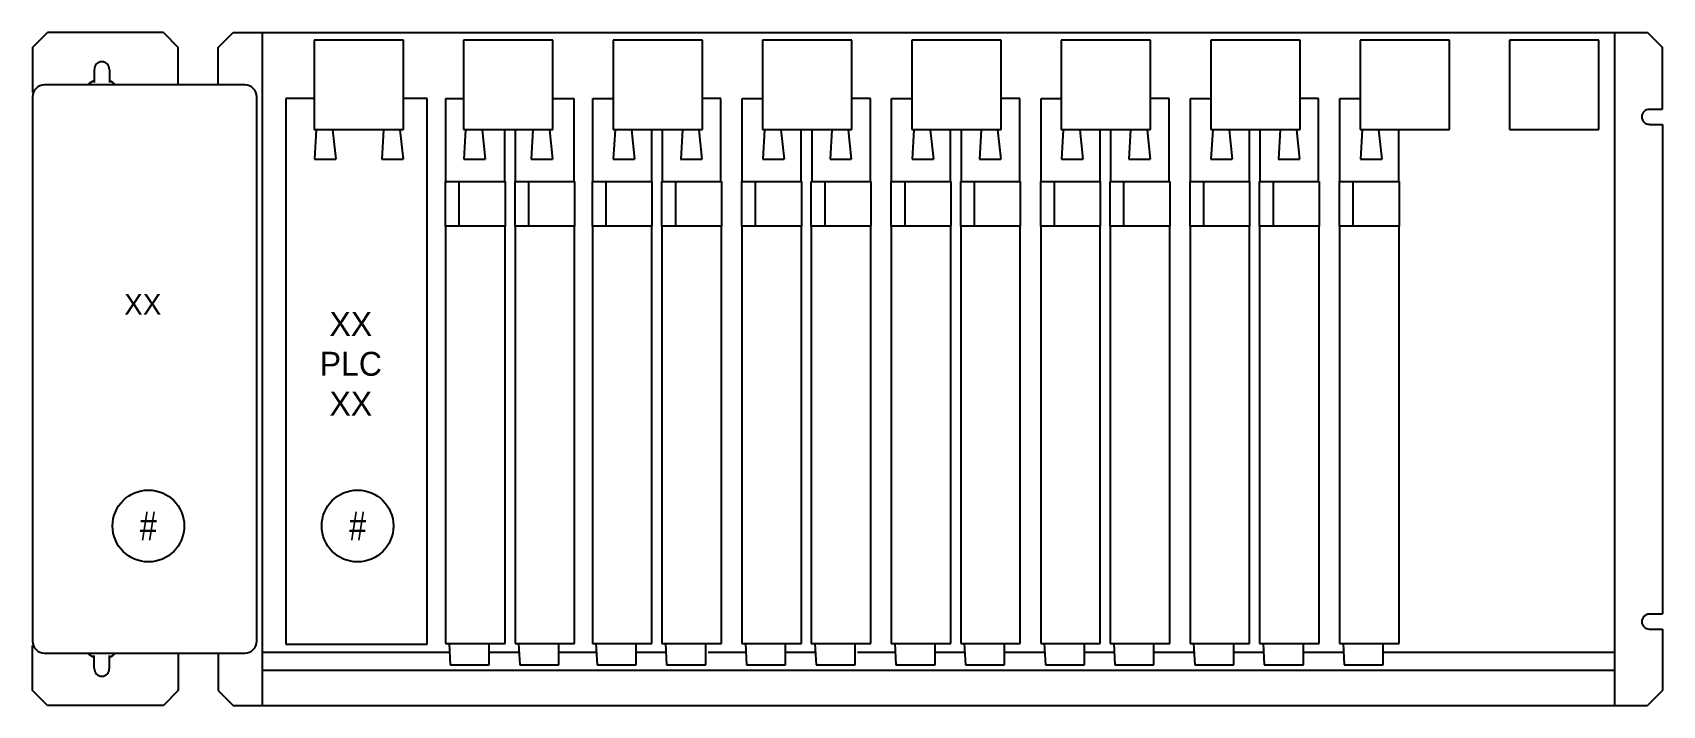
# Model space of a CAD drawing. Extents: x 1.3 to 28.6, y 1.2 to 12.5.
import ezdxf
from ezdxf.enums import TextEntityAlignment as Align

# ---------------------------------------------------------------- set-up
doc = ezdxf.new("R2010")
doc.units = 0
doc.header["$MEASUREMENT"] = 0
doc.layers.get('0').update_dxf_attribs({"linetype": 'CONTINUOUS'})

# ---------------------------------------------------------------- blocks, each defined once
blk = doc.blocks.new('RECTANG')
for p, q in [((1, 1), (0, 1)), ((0, 1), (0, 0)), ((1, 0), (1, 1)), ((0, 0), (1, 0))]:
    blk.add_line(p, q)

msp = doc.modelspace()

# ---------------------------------------------------------------- linework, layer by layer
for p, q in [((1.312, 12.25), (1.562, 12.5)), ((3.5, 12.5), (1.562, 12.5)), ((3.5, 12.5), (3.75, 12.25)), ((4.419, 12.25), (4.669, 12.5)), ((4.669, 12.5), (28.331, 12.5)), ((5.156, 12.5), (5.156, 1.25)), ((27.781, 12.5), (27.781, 1.25)), ((28.331, 12.5), (28.581, 12.25)), ((1.312, 12.25), (1.312, 11.5)), ((3.75, 11.625), (3.75, 12.25)), ((4.419, 11.625), (4.419, 12.25)), ((28.581, 11.218), (28.581, 12.25)), ((2.344, 11.881), (2.344, 11.668)), ((2.598, 11.881), (2.598, 11.668)), ((4.863, 11.625), (1.512, 11.625)), ((1.312, 11.425), (1.312, 2.325)), ((5.062, 2.325), (5.062, 11.425)), ((5.552, 11.397), (5.552, 2.272)), ((6.024, 11.397), (5.552, 11.397)), ((7.913, 11.397), (7.514, 11.397)), ((7.913, 2.272), (7.913, 11.397)), ((8.228, 11.397), (8.519, 11.397)), ((8.228, 10.013), (8.228, 11.397)), ((10.008, 11.397), (10.371, 11.397)), ((10.371, 11.397), (10.371, 10.013)), ((10.686, 11.397), (11.013, 11.397)), ((10.686, 10.013), (10.686, 11.397)), ((12.83, 11.397), (12.503, 11.397)), ((12.83, 10.013), (12.83, 11.397)), ((13.186, 10.013), (13.186, 11.397)), ((13.186, 11.397), (13.513, 11.397)), ((15.33, 11.397), (15.003, 11.397)), ((15.33, 10.013), (15.33, 11.397)), ((15.686, 10.013), (15.686, 11.397)), ((15.686, 11.397), (16.013, 11.397)), ((17.83, 11.397), (17.503, 11.397)), ((17.83, 10.013), (17.83, 11.397)), ((18.186, 11.397), (18.513, 11.397)), ((18.186, 10.013), (18.186, 11.397)), ((20.33, 11.397), (20.003, 11.397)), ((20.33, 10.013), (20.33, 11.397)), ((20.686, 10.013), (20.686, 11.397)), ((20.686, 11.397), (21.013, 11.397)), ((22.83, 11.397), (22.503, 11.397)), ((22.83, 10.013), (22.83, 11.397)), ((23.186, 11.397), (23.513, 11.397)), ((23.186, 10.013), (23.186, 11.397)), ((28.369, 11.219), (28.582, 11.219)), ((28.369, 10.964), (28.582, 10.964)), ((28.581, 10.964), (28.581, 2.779)), ((6.058, 10.876), (6.029, 10.384)), ((6.333, 10.876), (6.385, 10.384)), ((7.184, 10.876), (7.156, 10.384)), ((7.459, 10.876), (7.512, 10.384)), ((8.558, 10.876), (8.529, 10.384)), ((8.833, 10.876), (8.885, 10.384)), ((9.209, 10.878), (9.209, 10.013)), ((9.39, 10.013), (9.39, 10.878)), ((9.684, 10.876), (9.656, 10.384)), ((9.959, 10.876), (10.011, 10.384)), ((11.058, 10.876), (11.029, 10.384)), ((11.333, 10.876), (11.385, 10.384)), ((11.667, 10.878), (11.667, 10.013)), ((11.849, 10.878), (11.849, 10.013)), ((12.184, 10.876), (12.156, 10.384)), ((12.459, 10.876), (12.511, 10.384)), ((13.558, 10.876), (13.529, 10.384)), ((13.833, 10.876), (13.885, 10.384)), ((14.167, 10.878), (14.167, 10.013)), ((14.349, 10.878), (14.349, 10.013)), ((14.684, 10.876), (14.656, 10.384)), ((14.959, 10.876), (15.011, 10.384)), ((16.058, 10.876), (16.029, 10.384)), ((16.333, 10.876), (16.385, 10.384)), ((16.667, 10.878), (16.667, 10.013)), ((16.849, 10.878), (16.849, 10.013)), ((17.184, 10.876), (17.156, 10.384)), ((17.459, 10.876), (17.511, 10.384)), ((18.558, 10.876), (18.529, 10.384)), ((18.833, 10.876), (18.885, 10.384)), ((19.167, 10.878), (19.167, 10.013)), ((19.349, 10.878), (19.349, 10.013)), ((19.684, 10.876), (19.656, 10.384)), ((19.959, 10.876), (20.011, 10.384)), ((21.058, 10.876), (21.029, 10.384)), ((21.333, 10.876), (21.385, 10.384)), ((21.667, 10.878), (21.667, 10.013)), ((21.849, 10.878), (21.849, 10.013)), ((22.184, 10.876), (22.156, 10.384)), ((22.459, 10.876), (22.511, 10.384)), ((23.558, 10.876), (23.529, 10.384)), ((23.833, 10.876), (23.885, 10.384)), ((24.167, 10.878), (24.167, 10.013)), ((6.029, 10.382), (6.385, 10.382)), ((7.155, 10.382), (7.511, 10.382)), ((8.529, 10.382), (8.885, 10.382)), ((9.655, 10.382), (10.011, 10.382)), ((11.029, 10.382), (11.385, 10.382)), ((12.155, 10.382), (12.511, 10.382)), ((13.529, 10.382), (13.885, 10.382)), ((14.655, 10.382), (15.011, 10.382)), ((16.029, 10.382), (16.385, 10.382)), ((17.155, 10.382), (17.511, 10.382)), ((18.529, 10.382), (18.885, 10.382)), ((19.655, 10.382), (20.011, 10.382)), ((21.029, 10.382), (21.385, 10.382)), ((22.155, 10.382), (22.511, 10.382)), ((23.529, 10.382), (23.885, 10.382)), ((8.222, 9.261), (8.222, 10.009)), ((8.222, 10.009), (9.218, 10.009)), ((8.446, 10.013), (8.446, 9.278)), ((9.218, 10.009), (9.218, 9.261)), ((9.384, 9.261), (9.384, 10.009)), ((9.384, 10.009), (10.381, 10.009)), ((9.608, 10.009), (9.608, 9.278)), ((10.381, 10.009), (10.381, 9.261)), ((10.68, 10.009), (11.676, 10.009)), ((10.68, 9.261), (10.68, 10.009)), ((10.904, 10.009), (10.904, 9.278)), ((11.676, 10.009), (11.676, 9.261)), ((11.842, 9.261), (11.842, 10.009)), ((11.842, 10.009), (12.839, 10.009)), ((12.067, 10.013), (12.067, 9.278)), ((12.839, 10.009), (12.839, 9.261)), ((13.18, 9.261), (13.18, 10.009)), ((13.18, 10.009), (14.176, 10.009)), ((13.404, 10.013), (13.404, 9.278)), ((14.176, 10.009), (14.176, 9.261)), ((14.342, 10.009), (15.339, 10.009)), ((14.342, 9.261), (14.342, 10.009)), ((14.567, 10.013), (14.567, 9.278)), ((15.339, 10.009), (15.339, 9.261)), ((15.68, 9.261), (15.68, 10.009)), ((15.68, 10.009), (16.676, 10.009)), ((15.904, 10.013), (15.904, 9.278)), ((16.676, 10.009), (16.676, 9.261)), ((16.842, 9.261), (16.842, 10.009)), ((16.842, 10.009), (17.839, 10.009)), ((17.067, 10.013), (17.067, 9.278)), ((17.839, 10.009), (17.839, 9.261)), ((18.18, 9.261), (18.18, 10.009)), ((18.18, 10.009), (19.176, 10.009)), ((18.404, 10.013), (18.404, 9.278)), ((19.176, 10.009), (19.176, 9.261)), ((19.342, 9.261), (19.342, 10.009)), ((19.342, 10.009), (20.339, 10.009)), ((19.567, 10.013), (19.567, 9.278)), ((20.339, 10.009), (20.339, 9.261)), ((20.68, 10.009), (21.676, 10.009)), ((20.68, 9.261), (20.68, 10.009)), ((20.904, 10.013), (20.904, 9.278)), ((21.676, 10.009), (21.676, 9.261)), ((21.842, 9.261), (21.842, 10.009)), ((21.842, 10.009), (22.839, 10.009)), ((22.067, 10.013), (22.067, 9.278)), ((22.839, 10.009), (22.839, 9.261)), ((23.18, 9.261), (23.18, 10.009)), ((23.18, 10.009), (24.176, 10.009)), ((23.404, 10.013), (23.404, 9.278)), ((24.176, 10.009), (24.176, 9.261)), ((9.218, 9.261), (8.222, 9.261)), ((8.222, 9.261), (8.222, 8.763)), ((9.218, 8.763), (9.218, 9.261)), ((9.384, 9.261), (9.384, 8.763)), ((10.381, 9.261), (9.384, 9.261)), ((10.381, 8.763), (10.381, 9.261)), ((11.676, 9.261), (10.68, 9.261)), ((10.68, 9.261), (10.68, 8.763)), ((11.676, 8.763), (11.676, 9.261)), ((12.839, 9.261), (11.842, 9.261)), ((11.842, 9.261), (11.842, 8.763)), ((12.839, 8.763), (12.839, 9.261)), ((14.176, 9.261), (13.18, 9.261)), ((13.18, 9.261), (13.18, 8.763)), ((14.176, 8.763), (14.176, 9.261)), ((15.339, 9.261), (14.342, 9.261)), ((14.342, 9.261), (14.342, 8.763)), ((15.339, 8.763), (15.339, 9.261)), ((16.676, 9.261), (15.68, 9.261)), ((15.68, 9.261), (15.68, 8.763)), ((16.676, 8.763), (16.676, 9.261)), ((16.842, 9.261), (16.842, 8.763)), ((17.839, 9.261), (16.842, 9.261)), ((17.839, 8.763), (17.839, 9.261)), ((18.18, 9.261), (18.18, 8.763)), ((19.176, 9.261), (18.18, 9.261)), ((19.176, 8.763), (19.176, 9.261)), ((20.339, 9.261), (19.342, 9.261)), ((19.342, 9.261), (19.342, 8.763)), ((20.339, 8.763), (20.339, 9.261)), ((21.676, 9.261), (20.68, 9.261)), ((20.68, 9.261), (20.68, 8.763)), ((21.676, 8.763), (21.676, 9.261)), ((21.842, 9.261), (21.842, 8.763)), ((22.839, 9.261), (21.842, 9.261)), ((22.839, 8.763), (22.839, 9.261)), ((24.176, 9.261), (23.18, 9.261)), ((23.18, 9.261), (23.18, 8.763)), ((24.176, 8.763), (24.176, 9.261)), ((8.222, 8.763), (8.222, 2.285)), ((9.218, 2.285), (9.218, 8.763)), ((9.384, 8.763), (9.384, 2.285)), ((10.381, 2.285), (10.381, 8.763)), ((10.68, 8.763), (10.68, 2.285)), ((11.676, 2.285), (11.676, 8.763)), ((11.842, 8.763), (11.842, 2.285)), ((12.839, 2.285), (12.839, 8.763)), ((13.18, 8.763), (13.18, 2.285)), ((14.176, 2.285), (14.176, 8.763)), ((14.342, 8.763), (14.342, 2.285)), ((15.339, 2.285), (15.339, 8.763)), ((15.68, 8.763), (15.68, 2.285)), ((16.676, 2.285), (16.676, 8.763)), ((16.842, 8.763), (16.842, 2.285)), ((17.839, 2.285), (17.839, 8.763)), ((18.18, 8.763), (18.18, 2.285)), ((19.176, 2.285), (19.176, 8.763)), ((19.342, 8.763), (19.342, 2.285)), ((20.339, 2.285), (20.339, 8.763)), ((20.68, 8.763), (20.68, 2.285)), ((21.676, 2.285), (21.676, 8.763)), ((21.842, 8.763), (21.842, 2.285)), ((22.839, 2.285), (22.839, 8.763)), ((23.18, 8.763), (23.18, 2.285)), ((24.176, 2.285), (24.176, 8.763)), ((28.369, 2.779), (28.582, 2.779)), ((28.369, 2.524), (28.582, 2.524)), ((28.581, 2.525), (28.581, 1.5)), ((1.312, 1.5), (1.312, 2.25)), ((5.552, 2.272), (7.913, 2.272)), ((8.222, 2.285), (9.218, 2.285)), ((8.28, 2.285), (8.301, 1.926)), ((8.954, 1.926), (8.954, 2.272)), ((9.384, 2.285), (10.381, 2.285)), ((9.443, 2.285), (9.463, 1.926)), ((10.117, 1.926), (10.117, 2.272)), ((10.68, 2.285), (11.676, 2.285)), ((10.738, 2.285), (10.758, 1.926)), ((11.412, 1.926), (11.412, 2.272)), ((11.842, 2.285), (12.839, 2.285)), ((11.901, 2.285), (11.921, 1.926)), ((12.575, 1.926), (12.575, 2.272)), ((13.18, 2.285), (14.176, 2.285)), ((13.238, 2.285), (13.258, 1.926)), ((13.912, 1.926), (13.912, 2.272)), ((14.342, 2.285), (15.339, 2.285)), ((14.401, 2.285), (14.421, 1.926)), ((15.075, 1.926), (15.075, 2.272)), ((15.68, 2.285), (16.676, 2.285)), ((15.738, 2.285), (15.758, 1.926)), ((16.412, 1.926), (16.412, 2.272)), ((16.842, 2.285), (17.839, 2.285)), ((16.901, 2.285), (16.921, 1.926)), ((17.575, 1.926), (17.575, 2.272)), ((18.18, 2.285), (19.176, 2.285)), ((18.238, 2.285), (18.258, 1.926)), ((18.912, 1.926), (18.912, 2.272)), ((19.342, 2.285), (20.339, 2.285)), ((19.401, 2.285), (19.421, 1.926)), ((20.075, 1.926), (20.075, 2.272)), ((20.68, 2.285), (21.676, 2.285)), ((20.738, 2.285), (20.758, 1.926)), ((21.412, 1.926), (21.412, 2.272)), ((21.842, 2.285), (22.839, 2.285)), ((21.901, 2.285), (21.921, 1.926)), ((22.575, 1.926), (22.575, 2.272)), ((23.18, 2.285), (24.176, 2.285)), ((23.238, 2.285), (23.258, 1.926)), ((23.912, 1.926), (23.912, 2.272)), ((1.512, 2.125), (4.863, 2.125)), ((2.344, 1.868), (2.344, 2.082)), ((2.598, 1.868), (2.598, 2.082)), ((3.75, 2.125), (3.75, 1.5)), ((4.419, 2.125), (4.419, 1.5)), ((5.156, 2.142), (8.288, 2.142)), ((8.301, 1.926), (8.954, 1.926)), ((8.954, 2.142), (9.451, 2.142)), ((9.463, 1.926), (10.117, 1.926)), ((10.117, 2.142), (10.746, 2.142)), ((10.758, 1.926), (11.412, 1.926)), ((11.413, 2.142), (11.909, 2.142)), ((11.921, 1.926), (12.575, 1.926)), ((12.617, 2.142), (13.246, 2.142)), ((13.258, 1.926), (13.912, 1.926)), ((13.913, 2.142), (14.409, 2.142)), ((14.421, 1.926), (15.075, 1.926)), ((15.117, 2.142), (15.746, 2.142)), ((15.758, 1.926), (16.412, 1.926)), ((16.413, 2.142), (16.909, 2.142)), ((16.921, 1.926), (17.575, 1.926)), ((17.575, 2.142), (18.246, 2.142)), ((18.258, 1.926), (18.912, 1.926)), ((18.912, 2.142), (19.409, 2.142)), ((18.913, 2.142), (19.409, 2.142)), ((19.421, 1.926), (20.075, 1.926)), ((20.075, 2.142), (20.746, 2.142)), ((20.758, 1.926), (21.412, 1.926)), ((21.412, 2.142), (21.909, 2.142)), ((21.412, 2.142), (21.909, 2.142)), ((21.921, 1.926), (22.575, 1.926)), ((22.575, 2.142), (23.246, 2.142)), ((23.258, 1.926), (23.912, 1.926)), ((23.912, 2.142), (27.781, 2.142)), ((5.156, 1.839), (27.781, 1.839)), ((1.562, 1.25), (1.312, 1.5)), ((3.75, 1.5), (3.5, 1.25)), ((4.419, 1.5), (4.669, 1.25)), ((28.581, 1.5), (28.331, 1.25)), ((3.5, 1.25), (1.562, 1.25)), ((4.669, 1.25), (28.331, 1.25))]:
    msp.add_line(p, q)
for centre in [(3.25, 4.25), (6.75, 4.25)]:
    msp.add_circle(centre, 0.6)
for centre, radius, start, end in [((2.471, 11.887), 0.125, 0, 180), ((1.512, 11.425), 0.2, 90, 180), ((2.469, 11.375), 0.344, 111.3341, 133.3418), ((2.469, 11.375), 0.344, 46.6582, 67.914), ((4.863, 11.425), 0.2, 0, 90), ((28.363, 11.092), 0.125, 90, 270), ((28.363, 2.651), 0.125, 90, 270), ((1.512, 2.325), 0.2, 180, 270), ((4.863, 2.325), 0.2, 270, 0), ((2.469, 2.375), 0.344, 226.6582, 248.6659), ((2.469, 2.375), 0.344, 292.086, 313.3418), ((2.471, 1.863), 0.125, 180, 0)]:
    msp.add_arc(centre, radius, start, end)

# ---------------------------------------------------------------- block references
at = {"xscale": 1.4948625, "yscale": 1.4948625, "zscale": 1.4948625}
for p in [(6.024, 10.878), (8.524, 10.878), (11.024, 10.878), (13.524, 10.878), (16.024, 10.878), (18.524, 10.878), (21.024, 10.878), (23.524, 10.878), (26.024, 10.878)]:
    msp.add_blockref('RECTANG', p, dxfattribs=at)

# ---------------------------------------------------------------- texts
for s, height, p in [('XX', 0.35, (3.156, 7.781)), ('XX', 0.4, (6.637, 7.429)), ('PLC', 0.4, (6.637, 6.762)), ('XX', 0.4, (6.637, 6.096))]:
    msp.add_text(s, height=height).set_placement(p, align=Align.CENTER)
at = {"width": 0.8}
for p in [(3.25, 4.25), (6.75, 4.25)]:
    msp.add_text('#', height=0.48, dxfattribs=at).set_placement(p, align=Align.MIDDLE)

doc.saveas('drawing.dxf')
